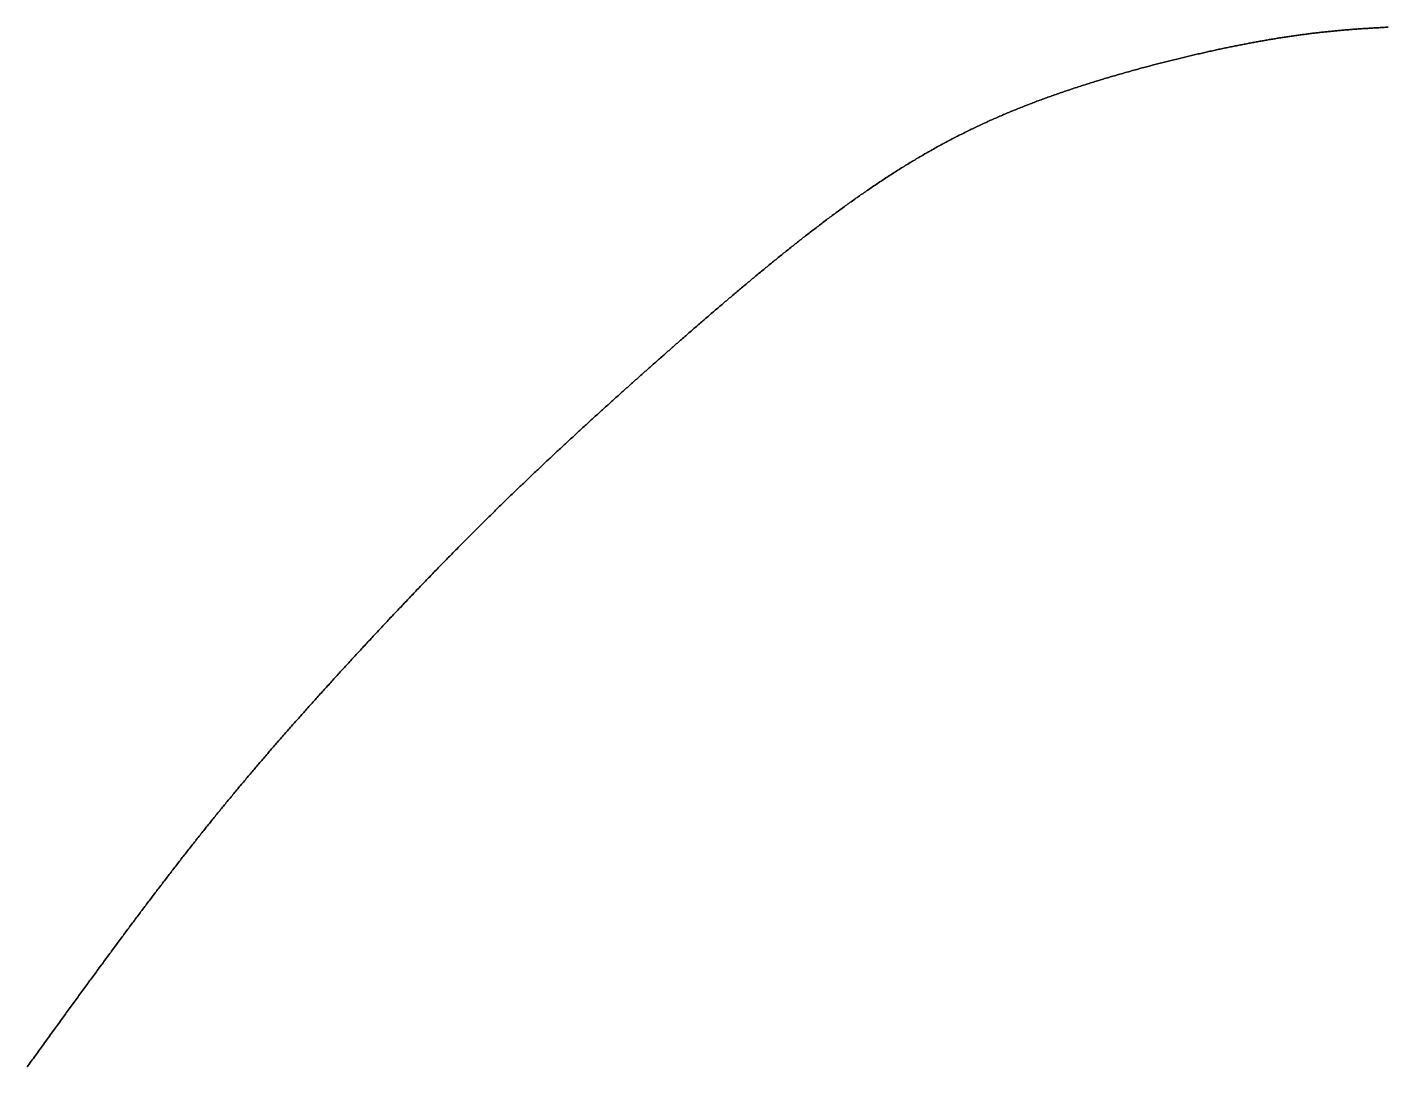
# Model space of a CAD drawing. Header units: inches. Extents: x 130170 to 284068, y 377793 to 804530.
# Drawn here: x 260599.9 to 260644.33, y 749253.32 to 749287.31 of the extents above; entities that cross this region are included whole.
import ezdxf

# ---------------------------------------------------------------- set-up
doc = ezdxf.new("R2010")
doc.units = ezdxf.units.IN
doc.header["$MEASUREMENT"] = 0
doc.layers.add('muni_il', color=7, linetype='Continuous')

msp = doc.modelspace()

# ---------------------------------------------------------------- linework, layer by layer
at = {"layer": 'muni_il'}
for points in [[(260599.902, 749253.318), (260599.936, 749253.364), (260599.97, 749253.411), (260600.003, 749253.458), (260600.037, 749253.504), (260600.07, 749253.55), (260600.104, 749253.597), (260600.137, 749253.643), (260600.171, 749253.689), (260600.204, 749253.735), (260600.237, 749253.781), (260600.27, 749253.827), (260600.304, 749253.873), (260600.337, 749253.919), (260600.37, 749253.964), (260600.403, 749254.01), (260600.436, 749254.055), (260600.468, 749254.101), (260600.501, 749254.146), (260600.534, 749254.191), (260600.567, 749254.237), (260600.6, 749254.282), (260600.632, 749254.327), (260600.665, 749254.372), (260600.697, 749254.417), (260600.73, 749254.462), (260600.763, 749254.506), (260600.795, 749254.551), (260600.827, 749254.596), (260600.86, 749254.64), (260600.892, 749254.685), (260600.924, 749254.73), (260600.957, 749254.774), (260600.989, 749254.818), (260601.021, 749254.863), (260601.053, 749254.907), (260601.085, 749254.951), (260601.117, 749254.995), (260601.149, 749255.039), (260601.181, 749255.084), (260601.213, 749255.128), (260601.245, 749255.171), (260601.277, 749255.215), (260601.309, 749255.259), (260601.341, 749255.303), (260601.373, 749255.347), (260601.405, 749255.39), (260601.436, 749255.434), (260601.468, 749255.478), (260601.5, 749255.521), (260601.532, 749255.565), (260601.563, 749255.608), (260601.595, 749255.652), (260601.627, 749255.695), (260601.658, 749255.738), (260601.69, 749255.781), (260601.722, 749255.825), (260601.753, 749255.868), (260601.785, 749255.911), (260601.816, 749255.954), (260601.848, 749255.997), (260601.879, 749256.04), (260601.911, 749256.083), (260601.942, 749256.126), (260601.973, 749256.169), (260602.005, 749256.212), (260602.036, 749256.255), (260602.067, 749256.298), (260602.099, 749256.34), (260602.13, 749256.383), (260602.162, 749256.426), (260602.193, 749256.468), (260602.224, 749256.511), (260602.255, 749256.554), (260602.287, 749256.596), (260602.318, 749256.639), (260602.349, 749256.681), (260602.38, 749256.724), (260602.412, 749256.766), (260602.443, 749256.808), (260602.474, 749256.851), (260602.505, 749256.893), (260602.536, 749256.935), (260602.567, 749256.977), (260602.599, 749257.02), (260602.63, 749257.062), (260602.661, 749257.104), (260602.692, 749257.146), (260602.723, 749257.188), (260602.754, 749257.23), (260602.785, 749257.272), (260602.816, 749257.314), (260602.847, 749257.356), (260602.878, 749257.398), (260602.91, 749257.44), (260602.941, 749257.482), (260602.972, 749257.523), (260603.003, 749257.565), (260603.034, 749257.607), (260603.065, 749257.649), (260603.095, 749257.69), (260603.126, 749257.732), (260603.157, 749257.773), (260603.188, 749257.815), (260603.219, 749257.856), (260603.25, 749257.898), (260603.281, 749257.939), (260603.312, 749257.981), (260603.343, 749258.022), (260603.374, 749258.063), (260603.405, 749258.105), (260603.436, 749258.146), (260603.467, 749258.187), (260603.497, 749258.228), (260603.528, 749258.27), (260603.559, 749258.311), (260603.59, 749258.352), (260603.621, 749258.393), (260603.652, 749258.434), (260603.682, 749258.475), (260603.713, 749258.515), (260603.744, 749258.556), (260603.775, 749258.597), (260603.806, 749258.638), (260603.836, 749258.679), (260603.867, 749258.72), (260603.898, 749258.76), (260603.929, 749258.801), (260603.959, 749258.841), (260603.99, 749258.882), (260604.021, 749258.923), (260604.052, 749258.963), (260604.082, 749259.003), (260604.113, 749259.044), (260604.144, 749259.084), (260604.174, 749259.124), (260604.205, 749259.165), (260604.236, 749259.205), (260604.266, 749259.245), (260604.297, 749259.285), (260604.328, 749259.325), (260604.358, 749259.365), (260604.389, 749259.405), (260604.42, 749259.445), (260604.45, 749259.485), (260604.481, 749259.525), (260604.511, 749259.565), (260604.542, 749259.605), (260604.573, 749259.645), (260604.603, 749259.684), (260604.634, 749259.724), (260604.664, 749259.764), (260604.695, 749259.803), (260604.726, 749259.843), (260604.756, 749259.882), (260604.787, 749259.922), (260604.817, 749259.961), (260604.848, 749260), (260604.878, 749260.04), (260604.909, 749260.079), (260604.939, 749260.118), (260604.97, 749260.158), (260605, 749260.197), (260605.031, 749260.236), (260605.062, 749260.275), (260605.092, 749260.314), (260605.123, 749260.353), (260605.153, 749260.392), (260605.184, 749260.431), (260605.214, 749260.47), (260605.245, 749260.508), (260605.275, 749260.547), (260605.306, 749260.586), (260605.336, 749260.625), (260605.367, 749260.663), (260605.397, 749260.702), (260605.428, 749260.741), (260605.458, 749260.779), (260605.489, 749260.818), (260605.52, 749260.856), (260605.55, 749260.894), (260605.581, 749260.933), (260605.611, 749260.971), (260605.642, 749261.01), (260605.672, 749261.048), (260605.703, 749261.086), (260605.733, 749261.124), (260605.764, 749261.163), (260605.795, 749261.201), (260605.825, 749261.239), (260605.856, 749261.277), (260605.887, 749261.315), (260605.917, 749261.353), (260605.948, 749261.391), (260605.979, 749261.429), (260606.009, 749261.467), (260606.04, 749261.505), (260606.071, 749261.543), (260606.101, 749261.58), (260606.132, 749261.618), (260606.163, 749261.656), (260606.193, 749261.694), (260606.224, 749261.731), (260606.255, 749261.769), (260606.286, 749261.807), (260606.317, 749261.844), (260606.347, 749261.882), (260606.378, 749261.92), (260606.409, 749261.957), (260606.44, 749261.995), (260606.471, 749262.033), (260606.502, 749262.07), (260606.533, 749262.107), (260606.564, 749262.145), (260606.595, 749262.182), (260606.626, 749262.22), (260606.657, 749262.257), (260606.688, 749262.295), (260606.719, 749262.332), (260606.75, 749262.37), (260606.781, 749262.407), (260606.812, 749262.444), (260606.843, 749262.482), (260606.875, 749262.519), (260606.906, 749262.556), (260606.937, 749262.594), (260606.968, 749262.631), (260607, 749262.668), (260607.031, 749262.706), (260607.062, 749262.743), (260607.094, 749262.78), (260607.125, 749262.817), (260607.157, 749262.855), (260607.188, 749262.892), (260607.22, 749262.929), (260607.251, 749262.966), (260607.283, 749263.004), (260607.314, 749263.041), (260607.346, 749263.078), (260607.378, 749263.115), (260607.41, 749263.152), (260607.441, 749263.19), (260607.473, 749263.227), (260607.505, 749263.264), (260607.537, 749263.301), (260607.569, 749263.339), (260607.6, 749263.376), (260607.632, 749263.413), (260607.664, 749263.45), (260607.696, 749263.488), (260607.729, 749263.525), (260607.761, 749263.562), (260607.793, 749263.599), (260607.825, 749263.637), (260607.857, 749263.674), (260607.889, 749263.711), (260607.922, 749263.748), (260607.954, 749263.786), (260607.986, 749263.823), (260608.019, 749263.86), (260608.051, 749263.898), (260608.084, 749263.935), (260608.116, 749263.972), (260608.149, 749264.009), (260608.181, 749264.047), (260608.214, 749264.084), (260608.247, 749264.122), (260608.279, 749264.159), (260608.312, 749264.196), (260608.345, 749264.234), (260608.378, 749264.271), (260608.41, 749264.308), (260608.443, 749264.346), (260608.476, 749264.383), (260608.509, 749264.421), (260608.542, 749264.458), (260608.575, 749264.495), (260608.608, 749264.533), (260608.641, 749264.57), (260608.675, 749264.608), (260608.708, 749264.645), (260608.741, 749264.683), (260608.774, 749264.72), (260608.808, 749264.758), (260608.841, 749264.796), (260608.874, 749264.833), (260608.908, 749264.871), (260608.941, 749264.908), (260608.975, 749264.946), (260609.008, 749264.983), (260609.042, 749265.021), (260609.076, 749265.058), (260609.109, 749265.096), (260609.143, 749265.134), (260609.177, 749265.171), (260609.21, 749265.209), (260609.244, 749265.247), (260609.278, 749265.284), (260609.312, 749265.322), (260609.346, 749265.36), (260609.379, 749265.398), (260609.414, 749265.435), (260609.447, 749265.473), (260609.481, 749265.511), (260609.515, 749265.548), (260609.549, 749265.586), (260609.584, 749265.624), (260609.618, 749265.661), (260609.652, 749265.699), (260609.686, 749265.737), (260609.72, 749265.775), (260609.755, 749265.813), (260609.789, 749265.85), (260609.823, 749265.888), (260609.857, 749265.926), (260609.892, 749265.964), (260609.926, 749266.002), (260609.96, 749266.039), (260609.995, 749266.077), (260610.029, 749266.115), (260610.064, 749266.153), (260610.098, 749266.19), (260610.133, 749266.228), (260610.167, 749266.266), (260610.202, 749266.304), (260610.237, 749266.342), (260610.271, 749266.379), (260610.306, 749266.417), (260610.34, 749266.455), (260610.375, 749266.493), (260610.41, 749266.53), (260610.444, 749266.568), (260610.479, 749266.606), (260610.514, 749266.644), (260610.548, 749266.681), (260610.583, 749266.719), (260610.618, 749266.757), (260610.653, 749266.795), (260610.687, 749266.832), (260610.722, 749266.87), (260610.757, 749266.908), (260610.792, 749266.945), (260610.827, 749266.983), (260610.862, 749267.021), (260610.896, 749267.058), (260610.931, 749267.096), (260610.966, 749267.134), (260611.001, 749267.171), (260611.036, 749267.209), (260611.071, 749267.246), (260611.106, 749267.284), (260611.14, 749267.321), (260611.175, 749267.359), (260611.21, 749267.396), (260611.245, 749267.434), (260611.28, 749267.471), (260611.315, 749267.509), (260611.35, 749267.546), (260611.385, 749267.584), (260611.42, 749267.621), (260611.455, 749267.658), (260611.49, 749267.696), (260611.525, 749267.733), (260611.56, 749267.77), (260611.594, 749267.807), (260611.629, 749267.845), (260611.664, 749267.882), (260611.699, 749267.919), (260611.734, 749267.956), (260611.769, 749267.993), (260611.804, 749268.031), (260611.839, 749268.068), (260611.874, 749268.105), (260611.909, 749268.142), (260611.944, 749268.179), (260611.979, 749268.216), (260612.013, 749268.252), (260612.048, 749268.289), (260612.083, 749268.326), (260612.118, 749268.363), (260612.153, 749268.4), (260612.188, 749268.436), (260612.223, 749268.473), (260612.257, 749268.51), (260612.292, 749268.547), (260612.327, 749268.583), (260612.362, 749268.62), (260612.397, 749268.656), (260612.431, 749268.693), (260612.466, 749268.729), (260612.501, 749268.766), (260612.536, 749268.802), (260612.571, 749268.838), (260612.605, 749268.875), (260612.64, 749268.911), (260612.675, 749268.947), (260612.709, 749268.984), (260612.744, 749269.02), (260612.779, 749269.056), (260612.813, 749269.092), (260612.848, 749269.128), (260612.883, 749269.164), (260612.917, 749269.2), (260612.952, 749269.236), (260612.987, 749269.272), (260613.021, 749269.308), (260613.056, 749269.343), (260613.09, 749269.379), (260613.125, 749269.415), (260613.159, 749269.451), (260613.194, 749269.486), (260613.228, 749269.522), (260613.263, 749269.557), (260613.297, 749269.593), (260613.332, 749269.628), (260613.366, 749269.664), (260613.401, 749269.699), (260613.435, 749269.735), (260613.469, 749269.77), (260613.504, 749269.805), (260613.538, 749269.84), (260613.572, 749269.875), (260613.607, 749269.91), (260613.641, 749269.946), (260613.675, 749269.981), (260613.71, 749270.016), (260613.744, 749270.051), (260613.778, 749270.085), (260613.813, 749270.12), (260613.847, 749270.155), (260613.881, 749270.19), (260613.915, 749270.225), (260613.949, 749270.259), (260613.984, 749270.294), (260614.018, 749270.329), (260614.052, 749270.363), (260614.086, 749270.398), (260614.12, 749270.432), (260614.154, 749270.466), (260614.188, 749270.501), (260614.223, 749270.535), (260614.257, 749270.57), (260614.291, 749270.604), (260614.325, 749270.638), (260614.359, 749270.672), (260614.393, 749270.706), (260614.427, 749270.74), (260614.461, 749270.774), (260614.495, 749270.808), (260614.529, 749270.842), (260614.563, 749270.876), (260614.597, 749270.91), (260614.631, 749270.944), (260614.665, 749270.978), (260614.699, 749271.011), (260614.732, 749271.045), (260614.766, 749271.079), (260614.8, 749271.112), (260614.834, 749271.146), (260614.868, 749271.18), (260614.902, 749271.213), (260614.936, 749271.246), (260614.97, 749271.28), (260615.003, 749271.313), (260615.037, 749271.347), (260615.071, 749271.38), (260615.105, 749271.413), (260615.139, 749271.446), (260615.172, 749271.48), (260615.206, 749271.513), (260615.24, 749271.546), (260615.274, 749271.579), (260615.307, 749271.612), (260615.341, 749271.645), (260615.375, 749271.678), (260615.409, 749271.711), (260615.442, 749271.744), (260615.476, 749271.777), (260615.51, 749271.809), (260615.544, 749271.842), (260615.577, 749271.875), (260615.611, 749271.908), (260615.645, 749271.94), (260615.678, 749271.973), (260615.712, 749272.006), (260615.746, 749272.038), (260615.779, 749272.071), (260615.813, 749272.103), (260615.847, 749272.136), (260615.88, 749272.168), (260615.914, 749272.201), (260615.947, 749272.233), (260615.981, 749272.265), (260616.015, 749272.298), (260616.048, 749272.33), (260616.082, 749272.362), (260616.116, 749272.394), (260616.149, 749272.427), (260616.183, 749272.459), (260616.217, 749272.491), (260616.25, 749272.523), (260616.284, 749272.555), (260616.317, 749272.587), (260616.351, 749272.619), (260616.384, 749272.651), (260616.418, 749272.683), (260616.452, 749272.715), (260616.485, 749272.747), (260616.519, 749272.779), (260616.552, 749272.811), (260616.586, 749272.842), (260616.62, 749272.874), (260616.653, 749272.906), (260616.687, 749272.938), (260616.72, 749272.969), (260616.754, 749273.001), (260616.788, 749273.033), (260616.821, 749273.064), (260616.855, 749273.096), (260616.888, 749273.128), (260616.922, 749273.159), (260616.956, 749273.191), (260616.989, 749273.222), (260617.023, 749273.254), (260617.056, 749273.285), (260617.09, 749273.317), (260617.123, 749273.348), (260617.157, 749273.379), (260617.191, 749273.411), (260617.224, 749273.442), (260617.258, 749273.474), (260617.291, 749273.505), (260617.325, 749273.536), (260617.359, 749273.567), (260617.392, 749273.599), (260617.426, 749273.63), (260617.459, 749273.661), (260617.493, 749273.692), (260617.527, 749273.723), (260617.56, 749273.755), (260617.594, 749273.786), (260617.627, 749273.817), (260617.661, 749273.848), (260617.695, 749273.879), (260617.728, 749273.91), (260617.762, 749273.941), (260617.795, 749273.972), (260617.829, 749274.003), (260617.863, 749274.034), (260617.896, 749274.065), (260617.93, 749274.096), (260617.964, 749274.127), (260617.997, 749274.158), (260618.031, 749274.188), (260618.064, 749274.219), (260618.098, 749274.25), (260618.132, 749274.281), (260618.165, 749274.312), (260618.199, 749274.343), (260618.233, 749274.373), (260618.266, 749274.404), (260618.3, 749274.435), (260618.334, 749274.466), (260618.367, 749274.496), (260618.401, 749274.527), (260618.435, 749274.558), (260618.468, 749274.588), (260618.502, 749274.619), (260618.536, 749274.65), (260618.569, 749274.68), (260618.603, 749274.711), (260618.637, 749274.742), (260618.671, 749274.772), (260618.704, 749274.803), (260618.738, 749274.833), (260618.772, 749274.864), (260618.805, 749274.894), (260618.839, 749274.925), (260618.873, 749274.955), (260618.907, 749274.986), (260618.94, 749275.016), (260618.974, 749275.047), (260619.008, 749275.077), (260619.042, 749275.108), (260619.075, 749275.138), (260619.109, 749275.169), (260619.143, 749275.199), (260619.177, 749275.23), (260619.211, 749275.26), (260619.244, 749275.29), (260619.278, 749275.321), (260619.312, 749275.351), (260619.346, 749275.382), (260619.38, 749275.412), (260619.413, 749275.442), (260619.447, 749275.473), (260619.481, 749275.503), (260619.515, 749275.533), (260619.549, 749275.564), (260619.582, 749275.594), (260619.616, 749275.624), (260619.65, 749275.654), (260619.684, 749275.685), (260619.718, 749275.715), (260619.752, 749275.745), (260619.786, 749275.775), (260619.82, 749275.806), (260619.854, 749275.836), (260619.888, 749275.866), (260619.921, 749275.896), (260619.955, 749275.927), (260619.989, 749275.957), (260620.023, 749275.987), (260620.057, 749276.017), (260620.091, 749276.047), (260620.125, 749276.078), (260620.159, 749276.108), (260620.193, 749276.138), (260620.227, 749276.168), (260620.261, 749276.198), (260620.295, 749276.228), (260620.329, 749276.259), (260620.363, 749276.289), (260620.397, 749276.319), (260620.431, 749276.349), (260620.466, 749276.379), (260620.5, 749276.409), (260620.534, 749276.44), (260620.568, 749276.47), (260620.602, 749276.5), (260620.636, 749276.53), (260620.67, 749276.56), (260620.704, 749276.59), (260620.739, 749276.62), (260620.773, 749276.65), (260620.807, 749276.681), (260620.841, 749276.711), (260620.876, 749276.741), (260620.91, 749276.771), (260620.944, 749276.801), (260620.978, 749276.831), (260621.013, 749276.861), (260621.047, 749276.891), (260621.081, 749276.921), (260621.115, 749276.952), (260621.15, 749276.982), (260621.184, 749277.012), (260621.219, 749277.042), (260621.253, 749277.072), (260621.287, 749277.102), (260621.322, 749277.132), (260621.356, 749277.162), (260621.391, 749277.192), (260621.425, 749277.222), (260621.46, 749277.252), (260621.494, 749277.283), (260621.529, 749277.313), (260621.563, 749277.343), (260621.598, 749277.373), (260621.633, 749277.403), (260621.667, 749277.433), (260621.702, 749277.463), (260621.736, 749277.493), (260621.771, 749277.523), (260621.806, 749277.553), (260621.841, 749277.583), (260621.875, 749277.614), (260621.91, 749277.644), (260621.945, 749277.674), (260621.98, 749277.704), (260622.014, 749277.734), (260622.049, 749277.764), (260622.084, 749277.794), (260622.119, 749277.824), (260622.154, 749277.854), (260622.189, 749277.884), (260622.224, 749277.915), (260622.259, 749277.945), (260622.294, 749277.975), (260622.329, 749278.005), (260622.364, 749278.035), (260622.399, 749278.065), (260622.434, 749278.095), (260622.47, 749278.125), (260622.505, 749278.155), (260622.54, 749278.185), (260622.575, 749278.216), (260622.61, 749278.246), (260622.646, 749278.276), (260622.681, 749278.306), (260622.716, 749278.336), (260622.752, 749278.366), (260622.787, 749278.396), (260622.822, 749278.426), (260622.858, 749278.456), (260622.893, 749278.487), (260622.929, 749278.517), (260622.964, 749278.547), (260623, 749278.577), (260623.035, 749278.607), (260623.071, 749278.637), (260623.107, 749278.667), (260623.142, 749278.697), (260623.178, 749278.727), (260623.214, 749278.757), (260623.249, 749278.788), (260623.285, 749278.818), (260623.321, 749278.848), (260623.357, 749278.878), (260623.393, 749278.908), (260623.429, 749278.938), (260623.465, 749278.968), (260623.501, 749278.998), (260623.537, 749279.028), (260623.573, 749279.058), (260623.609, 749279.088), (260623.645, 749279.118), (260623.681, 749279.148), (260623.717, 749279.178), (260623.753, 749279.208), (260623.79, 749279.239), (260623.826, 749279.269), (260623.862, 749279.298), (260623.898, 749279.329), (260623.935, 749279.358), (260623.971, 749279.389), (260624.008, 749279.418), (260624.044, 749279.448), (260624.081, 749279.478), (260624.117, 749279.508), (260624.154, 749279.538), (260624.19, 749279.568), (260624.227, 749279.598), (260624.263, 749279.628), (260624.3, 749279.658), (260624.337, 749279.688), (260624.374, 749279.718), (260624.41, 749279.748), (260624.447, 749279.777), (260624.484, 749279.807), (260624.521, 749279.837), (260624.558, 749279.867), (260624.595, 749279.897), (260624.632, 749279.926), (260624.669, 749279.956), (260624.706, 749279.986), (260624.743, 749280.015), (260624.78, 749280.045), (260624.817, 749280.075), (260624.854, 749280.104), (260624.891, 749280.134), (260624.929, 749280.164), (260624.966, 749280.193), (260625.003, 749280.223), (260625.041, 749280.252), (260625.078, 749280.282), (260625.115, 749280.311), (260625.153, 749280.341), (260625.19, 749280.37), (260625.228, 749280.4), (260625.265, 749280.429), (260625.303, 749280.458), (260625.34, 749280.488), (260625.378, 749280.517), (260625.416, 749280.546), (260625.453, 749280.576), (260625.491, 749280.605), (260625.529, 749280.634), (260625.566, 749280.663), (260625.604, 749280.692), (260625.642, 749280.721), (260625.68, 749280.75), (260625.718, 749280.779), (260625.756, 749280.808), (260625.794, 749280.837), (260625.832, 749280.866), (260625.87, 749280.895), (260625.908, 749280.924), (260625.946, 749280.953), (260625.984, 749280.981), (260626.022, 749281.01), (260626.06, 749281.039), (260626.098, 749281.067), (260626.136, 749281.096), (260626.175, 749281.124), (260626.213, 749281.153), (260626.251, 749281.181), (260626.29, 749281.21), (260626.328, 749281.238), (260626.366, 749281.266), (260626.405, 749281.295), (260626.443, 749281.323), (260626.482, 749281.351), (260626.52, 749281.379), (260626.559, 749281.407), (260626.597, 749281.435), (260626.636, 749281.463), (260626.674, 749281.491), (260626.713, 749281.519), (260626.752, 749281.547), (260626.79, 749281.575), (260626.829, 749281.602), (260626.868, 749281.63), (260626.906, 749281.658), (260626.945, 749281.685), (260626.984, 749281.713), (260627.023, 749281.74), (260627.062, 749281.767), (260627.101, 749281.795), (260627.139, 749281.822), (260627.178, 749281.849), (260627.217, 749281.876), (260627.256, 749281.903), (260627.295, 749281.93), (260627.334, 749281.957), (260627.373, 749281.984), (260627.412, 749282.011), (260627.452, 749282.037), (260627.491, 749282.064), (260627.53, 749282.091), (260627.569, 749282.117), (260627.608, 749282.144), (260627.647, 749282.17), (260627.687, 749282.196), (260627.726, 749282.223), (260627.765, 749282.249), (260627.805, 749282.275), (260627.844, 749282.301), (260627.883, 749282.327), (260627.923, 749282.353), (260627.962, 749282.379), (260628.002, 749282.405), (260628.041, 749282.43), (260628.081, 749282.456), (260628.12, 749282.481), (260628.16, 749282.507), (260628.199, 749282.532), (260628.239, 749282.557), (260628.278, 749282.583), (260628.318, 749282.608), (260628.358, 749282.633), (260628.398, 749282.658), (260628.437, 749282.683), (260628.477, 749282.708), (260628.517, 749282.733), (260628.557, 749282.757), (260628.597, 749282.782), (260628.636, 749282.806), (260628.676, 749282.831), (260628.716, 749282.855), (260628.756, 749282.879), (260628.796, 749282.904), (260628.836, 749282.928), (260628.876, 749282.952), (260628.916, 749282.976), (260628.956, 749283), (260628.996, 749283.023), (260629.037, 749283.047), (260629.077, 749283.071), (260629.117, 749283.094), (260629.157, 749283.118), (260629.198, 749283.141), (260629.238, 749283.165), (260629.278, 749283.188), (260629.319, 749283.211), (260629.359, 749283.234), (260629.399, 749283.257), (260629.44, 749283.28), (260629.48, 749283.303), (260629.521, 749283.325), (260629.562, 749283.348), (260629.602, 749283.371), (260629.643, 749283.393), (260629.683, 749283.416), (260629.724, 749283.438), (260629.765, 749283.46), (260629.806, 749283.482), (260629.847, 749283.504), (260629.887, 749283.526), (260629.928, 749283.548), (260629.969, 749283.57), (260630.01, 749283.592), (260630.051, 749283.613), (260630.092, 749283.635), (260630.133, 749283.656), (260630.174, 749283.678), (260630.215, 749283.699), (260630.257, 749283.72), (260630.298, 749283.741), (260630.339, 749283.763), (260630.38, 749283.784), (260630.422, 749283.804), (260630.463, 749283.825), (260630.505, 749283.846), (260630.546, 749283.867), (260630.588, 749283.887), (260630.629, 749283.908), (260630.671, 749283.928), (260630.712, 749283.948), (260630.754, 749283.969), (260630.796, 749283.989), (260630.838, 749284.009), (260630.88, 749284.029), (260630.921, 749284.049), (260630.963, 749284.069), (260631.005, 749284.088), (260631.047, 749284.108), (260631.089, 749284.128), (260631.131, 749284.147), (260631.174, 749284.167), (260631.216, 749284.186), (260631.258, 749284.205), (260631.3, 749284.225), (260631.343, 749284.244), (260631.385, 749284.263), (260631.428, 749284.282), (260631.47, 749284.301), (260631.513, 749284.32), (260631.555, 749284.338), (260631.598, 749284.357), (260631.64, 749284.376), (260631.683, 749284.394), (260631.726, 749284.413), (260631.769, 749284.431), (260631.812, 749284.449), (260631.855, 749284.468), (260631.898, 749284.486), (260631.941, 749284.504), (260631.984, 749284.522), (260632.027, 749284.54), (260632.07, 749284.558), (260632.113, 749284.576), (260632.157, 749284.593), (260632.2, 749284.611), (260632.243, 749284.629), (260632.287, 749284.646), (260632.33, 749284.664), (260632.374, 749284.681), (260632.417, 749284.698), (260632.461, 749284.716), (260632.505, 749284.733), (260632.548, 749284.75), (260632.592, 749284.767), (260632.636, 749284.784), (260632.68, 749284.801), (260632.724, 749284.818), (260632.768, 749284.834), (260632.812, 749284.851), (260632.856, 749284.868), (260632.9, 749284.885), (260632.944, 749284.901), (260632.989, 749284.918), (260633.033, 749284.934), (260633.077, 749284.95), (260633.121, 749284.967), (260633.166, 749284.983), (260633.21, 749284.999), (260633.255, 749285.015), (260633.299, 749285.031), (260633.344, 749285.047), (260633.389, 749285.063), (260633.433, 749285.079), (260633.478, 749285.095), (260633.523, 749285.11), (260633.568, 749285.126), (260633.612, 749285.142), (260633.657, 749285.157), (260633.702, 749285.173), (260633.747, 749285.188), (260633.792, 749285.203), (260633.837, 749285.219), (260633.882, 749285.234), (260633.927, 749285.249), (260633.973, 749285.265), (260634.018, 749285.28), (260634.063, 749285.295), (260634.108, 749285.31), (260634.153, 749285.325), (260634.199, 749285.339), (260634.244, 749285.354), (260634.29, 749285.369), (260634.335, 749285.384), (260634.38, 749285.398), (260634.426, 749285.413), (260634.471, 749285.427), (260634.517, 749285.442), (260634.562, 749285.456), (260634.608, 749285.471), (260634.653, 749285.485), (260634.699, 749285.499), (260634.745, 749285.513), (260634.79, 749285.528), (260634.836, 749285.542), (260634.882, 749285.556), (260634.927, 749285.57), (260634.973, 749285.584), (260635.019, 749285.598), (260635.064, 749285.611), (260635.11, 749285.625), (260635.156, 749285.639), (260635.201, 749285.652), (260635.247, 749285.666), (260635.293, 749285.68), (260635.339, 749285.693), (260635.384, 749285.707), (260635.43, 749285.72), (260635.476, 749285.733), (260635.522, 749285.747), (260635.567, 749285.76), (260635.613, 749285.773), (260635.659, 749285.786), (260635.704, 749285.799), (260635.75, 749285.812), (260635.796, 749285.825), (260635.842, 749285.838), (260635.887, 749285.851), (260635.933, 749285.864), (260635.979, 749285.876), (260636.024, 749285.889), (260636.07, 749285.902), (260636.116, 749285.914), (260636.161, 749285.927), (260636.207, 749285.939), (260636.252, 749285.952), (260636.298, 749285.964), (260636.343, 749285.976), (260636.389, 749285.989), (260636.434, 749286.001), (260636.479, 749286.013), (260636.525, 749286.025), (260636.57, 749286.037), (260636.615, 749286.049), (260636.661, 749286.061), (260636.706, 749286.073), (260636.751, 749286.085), (260636.796, 749286.096), (260636.841, 749286.108), (260636.886, 749286.12), (260636.931, 749286.131), (260636.976, 749286.143), (260637.021, 749286.154), (260637.066, 749286.166), (260637.111, 749286.177), (260637.155, 749286.188), (260637.2, 749286.2), (260637.245, 749286.211), (260637.289, 749286.222), (260637.334, 749286.233), (260637.378, 749286.244), (260637.423, 749286.255), (260637.467, 749286.266), (260637.511, 749286.277), (260637.556, 749286.288), (260637.6, 749286.298), (260637.644, 749286.309), (260637.688, 749286.319), (260637.732, 749286.33), (260637.776, 749286.341), (260637.82, 749286.351), (260637.863, 749286.361), (260637.907, 749286.372), (260637.951, 749286.382), (260637.994, 749286.392), (260638.038, 749286.402), (260638.081, 749286.412), (260638.124, 749286.422), (260638.168, 749286.432), (260638.211, 749286.442), (260638.254, 749286.452), (260638.297, 749286.462), (260638.34, 749286.472), (260638.383, 749286.481), (260638.425, 749286.491), (260638.468, 749286.5), (260638.511, 749286.51), (260638.553, 749286.519), (260638.596, 749286.529), (260638.638, 749286.538), (260638.68, 749286.547), (260638.722, 749286.556), (260638.764, 749286.566), (260638.806, 749286.575), (260638.848, 749286.584), (260638.89, 749286.593), (260638.932, 749286.601), (260638.974, 749286.61), (260639.015, 749286.619), (260639.057, 749286.628), (260639.098, 749286.636), (260639.139, 749286.645), (260639.18, 749286.653), (260639.221, 749286.662), (260639.262, 749286.67), (260639.303, 749286.679), (260639.344, 749286.687), (260639.385, 749286.695), (260639.426, 749286.703), (260639.466, 749286.711), (260639.507, 749286.719), (260639.547, 749286.727), (260639.587, 749286.735), (260639.627, 749286.743), (260639.668, 749286.751), (260639.707, 749286.758), (260639.747, 749286.766), (260639.787, 749286.774), (260639.827, 749286.781), (260639.867, 749286.789), (260639.906, 749286.796), (260639.946, 749286.803), (260639.985, 749286.811), (260640.024, 749286.818), (260640.064, 749286.825), (260640.103, 749286.832), (260640.142, 749286.839), (260640.181, 749286.846), (260640.22, 749286.853), (260640.259, 749286.86), (260640.297, 749286.867), (260640.336, 749286.874), (260640.374, 749286.88), (260640.413, 749286.887), (260640.451, 749286.894), (260640.49, 749286.9), (260640.528, 749286.907), (260640.566, 749286.913), (260640.604, 749286.919), (260640.642, 749286.926), (260640.68, 749286.932), (260640.718, 749286.938), (260640.756, 749286.944), (260640.794, 749286.95), (260640.831, 749286.956), (260640.869, 749286.962), (260640.907, 749286.968), (260640.944, 749286.974), (260640.981, 749286.98), (260641.019, 749286.985), (260641.056, 749286.991), (260641.093, 749286.997), (260641.131, 749287.002), (260641.168, 749287.008), (260641.205, 749287.013), (260641.242, 749287.019), (260641.279, 749287.024), (260641.316, 749287.029), (260641.353, 749287.034), (260641.39, 749287.039), (260641.427, 749287.045), (260641.464, 749287.05), (260641.5, 749287.055), (260641.537, 749287.06), (260641.574, 749287.065), (260641.61, 749287.07), (260641.647, 749287.074), (260641.684, 749287.079), (260641.72, 749287.084), (260641.757, 749287.088), (260641.794, 749287.093), (260641.83, 749287.098), (260641.867, 749287.102), (260641.903, 749287.107), (260641.94, 749287.111), (260641.976, 749287.115), (260642.013, 749287.12), (260642.05, 749287.124), (260642.086, 749287.128), (260642.123, 749287.132), (260642.159, 749287.136), (260642.196, 749287.14), (260642.232, 749287.145), (260642.269, 749287.149), (260642.306, 749287.152), (260642.342, 749287.156), (260642.379, 749287.16), (260642.416, 749287.164), (260642.453, 749287.168), (260642.49, 749287.172), (260642.526, 749287.175), (260642.563, 749287.179), (260642.6, 749287.182), (260642.637, 749287.186), (260642.674, 749287.189), (260642.711, 749287.193), (260642.748, 749287.196), (260642.786, 749287.2), (260642.823, 749287.203), (260642.861, 749287.206), (260642.898, 749287.21), (260642.936, 749287.213), (260642.973, 749287.216), (260643.011, 749287.219), (260643.049, 749287.222), (260643.087, 749287.226), (260643.125, 749287.229), (260643.163, 749287.231), (260643.201, 749287.235), (260643.239, 749287.238), (260643.277, 749287.24), (260643.316, 749287.243), (260643.355, 749287.246), (260643.394, 749287.249), (260643.433, 749287.252), (260643.472, 749287.255), (260643.511, 749287.257), (260643.55, 749287.26), (260643.59, 749287.262), (260643.629, 749287.265), (260643.669, 749287.268), (260643.709, 749287.27), (260643.749, 749287.273), (260643.79, 749287.275), (260643.83, 749287.278), (260643.871, 749287.28), (260643.912, 749287.283), (260643.952, 749287.285), (260643.994, 749287.288), (260644.035, 749287.29), (260644.077, 749287.292), (260644.119, 749287.295), (260644.161, 749287.297), (260644.203, 749287.299), (260644.245, 749287.301), (260644.288, 749287.304), (260644.331, 749287.306), (260644.374, 749287.308)], [(260644.374, 749287.308), (260644.331, 749287.306), (260644.288, 749287.304), (260644.245, 749287.301), (260644.203, 749287.299), (260644.161, 749287.297), (260644.119, 749287.295), (260644.077, 749287.292), (260644.035, 749287.29), (260643.994, 749287.288), (260643.952, 749287.285), (260643.912, 749287.283), (260643.871, 749287.28), (260643.83, 749287.278), (260643.79, 749287.275), (260643.749, 749287.273), (260643.709, 749287.27), (260643.669, 749287.268), (260643.629, 749287.265), (260643.59, 749287.262), (260643.55, 749287.26), (260643.511, 749287.257), (260643.472, 749287.255), (260643.433, 749287.252), (260643.394, 749287.249), (260643.355, 749287.246), (260643.316, 749287.243), (260643.277, 749287.24), (260643.239, 749287.238), (260643.201, 749287.235), (260643.163, 749287.231), (260643.125, 749287.229), (260643.087, 749287.226), (260643.049, 749287.222), (260643.011, 749287.219), (260642.973, 749287.216), (260642.936, 749287.213), (260642.898, 749287.21), (260642.861, 749287.206), (260642.823, 749287.203), (260642.786, 749287.2), (260642.748, 749287.196), (260642.711, 749287.193), (260642.674, 749287.189), (260642.637, 749287.186), (260642.6, 749287.182), (260642.563, 749287.179), (260642.526, 749287.175), (260642.49, 749287.172), (260642.453, 749287.168), (260642.416, 749287.164), (260642.379, 749287.16), (260642.342, 749287.156), (260642.306, 749287.152), (260642.269, 749287.149), (260642.232, 749287.145), (260642.196, 749287.14), (260642.159, 749287.136), (260642.123, 749287.132), (260642.086, 749287.128), (260642.05, 749287.124), (260642.013, 749287.12), (260641.976, 749287.115), (260641.94, 749287.111), (260641.903, 749287.107), (260641.867, 749287.102), (260641.83, 749287.098), (260641.794, 749287.093), (260641.757, 749287.088), (260641.72, 749287.084), (260641.684, 749287.079), (260641.647, 749287.074), (260641.61, 749287.07), (260641.574, 749287.065), (260641.537, 749287.06), (260641.5, 749287.055), (260641.464, 749287.05), (260641.427, 749287.045), (260641.39, 749287.039), (260641.353, 749287.034), (260641.316, 749287.029), (260641.279, 749287.024), (260641.242, 749287.019), (260641.205, 749287.013), (260641.168, 749287.008), (260641.131, 749287.002), (260641.093, 749286.997), (260641.056, 749286.991), (260641.019, 749286.985), (260640.981, 749286.98), (260640.944, 749286.974), (260640.907, 749286.968), (260640.869, 749286.962), (260640.831, 749286.956), (260640.794, 749286.95), (260640.756, 749286.944), (260640.718, 749286.938), (260640.68, 749286.932), (260640.642, 749286.926), (260640.604, 749286.919), (260640.566, 749286.913), (260640.528, 749286.907), (260640.49, 749286.9), (260640.451, 749286.894), (260640.413, 749286.887), (260640.374, 749286.88), (260640.336, 749286.874), (260640.297, 749286.867), (260640.259, 749286.86), (260640.22, 749286.853), (260640.181, 749286.846), (260640.142, 749286.839), (260640.103, 749286.832), (260640.064, 749286.825), (260640.024, 749286.818), (260639.985, 749286.811), (260639.946, 749286.803), (260639.906, 749286.796), (260639.867, 749286.789), (260639.827, 749286.781), (260639.787, 749286.774), (260639.747, 749286.766), (260639.707, 749286.758), (260639.668, 749286.751), (260639.627, 749286.743), (260639.587, 749286.735), (260639.547, 749286.727), (260639.507, 749286.719), (260639.466, 749286.711), (260639.426, 749286.703), (260639.385, 749286.695), (260639.344, 749286.687), (260639.303, 749286.679), (260639.262, 749286.67), (260639.221, 749286.662), (260639.18, 749286.653), (260639.139, 749286.645), (260639.098, 749286.636), (260639.057, 749286.628), (260639.015, 749286.619), (260638.974, 749286.61), (260638.932, 749286.601), (260638.89, 749286.593), (260638.848, 749286.584), (260638.806, 749286.575), (260638.764, 749286.566), (260638.722, 749286.556), (260638.68, 749286.547), (260638.638, 749286.538), (260638.596, 749286.529), (260638.553, 749286.519), (260638.511, 749286.51), (260638.468, 749286.5), (260638.425, 749286.491), (260638.383, 749286.481), (260638.34, 749286.472), (260638.297, 749286.462), (260638.254, 749286.452), (260638.211, 749286.442), (260638.168, 749286.432), (260638.124, 749286.422), (260638.081, 749286.412), (260638.038, 749286.402), (260637.994, 749286.392), (260637.951, 749286.382), (260637.907, 749286.372), (260637.863, 749286.361), (260637.82, 749286.351), (260637.776, 749286.341), (260637.732, 749286.33), (260637.688, 749286.319), (260637.644, 749286.309), (260637.6, 749286.298), (260637.556, 749286.288), (260637.511, 749286.277), (260637.467, 749286.266), (260637.423, 749286.255), (260637.378, 749286.244), (260637.334, 749286.233), (260637.289, 749286.222), (260637.245, 749286.211), (260637.2, 749286.2), (260637.155, 749286.188), (260637.111, 749286.177), (260637.066, 749286.166), (260637.021, 749286.154), (260636.976, 749286.143), (260636.931, 749286.131), (260636.886, 749286.12), (260636.841, 749286.108), (260636.796, 749286.096), (260636.751, 749286.085), (260636.706, 749286.073), (260636.661, 749286.061), (260636.615, 749286.049), (260636.57, 749286.037), (260636.525, 749286.025), (260636.479, 749286.013), (260636.434, 749286.001), (260636.389, 749285.989), (260636.343, 749285.976), (260636.298, 749285.964), (260636.252, 749285.952), (260636.207, 749285.939), (260636.161, 749285.927), (260636.116, 749285.914), (260636.07, 749285.902), (260636.024, 749285.889), (260635.979, 749285.876), (260635.933, 749285.864), (260635.887, 749285.851), (260635.842, 749285.838), (260635.796, 749285.825), (260635.75, 749285.812), (260635.704, 749285.799), (260635.659, 749285.786), (260635.613, 749285.773), (260635.567, 749285.76), (260635.522, 749285.747), (260635.476, 749285.733), (260635.43, 749285.72), (260635.384, 749285.707), (260635.339, 749285.693), (260635.293, 749285.68), (260635.247, 749285.666), (260635.201, 749285.652), (260635.156, 749285.639), (260635.11, 749285.625), (260635.064, 749285.611), (260635.019, 749285.598), (260634.973, 749285.584), (260634.927, 749285.57), (260634.882, 749285.556), (260634.836, 749285.542), (260634.79, 749285.528), (260634.745, 749285.513), (260634.699, 749285.499), (260634.653, 749285.485), (260634.608, 749285.471), (260634.562, 749285.456), (260634.517, 749285.442), (260634.471, 749285.427), (260634.426, 749285.413), (260634.38, 749285.398), (260634.335, 749285.384), (260634.29, 749285.369), (260634.244, 749285.354), (260634.199, 749285.339), (260634.153, 749285.325), (260634.108, 749285.31), (260634.063, 749285.295), (260634.018, 749285.28), (260633.973, 749285.265), (260633.927, 749285.249), (260633.882, 749285.234), (260633.837, 749285.219), (260633.792, 749285.203), (260633.747, 749285.188), (260633.702, 749285.173), (260633.657, 749285.157), (260633.612, 749285.142), (260633.568, 749285.126), (260633.523, 749285.11), (260633.478, 749285.095), (260633.433, 749285.079), (260633.389, 749285.063), (260633.344, 749285.047), (260633.299, 749285.031), (260633.255, 749285.015), (260633.21, 749284.999), (260633.166, 749284.983), (260633.121, 749284.967), (260633.077, 749284.95), (260633.033, 749284.934), (260632.989, 749284.918), (260632.944, 749284.901), (260632.9, 749284.885), (260632.856, 749284.868), (260632.812, 749284.851), (260632.768, 749284.834), (260632.724, 749284.818), (260632.68, 749284.801), (260632.636, 749284.784), (260632.592, 749284.767), (260632.548, 749284.75), (260632.505, 749284.733), (260632.461, 749284.716), (260632.417, 749284.698), (260632.374, 749284.681), (260632.33, 749284.664), (260632.287, 749284.646), (260632.243, 749284.629), (260632.2, 749284.611), (260632.157, 749284.593), (260632.113, 749284.576), (260632.07, 749284.558), (260632.027, 749284.54), (260631.984, 749284.522), (260631.941, 749284.504), (260631.898, 749284.486), (260631.855, 749284.468), (260631.812, 749284.449), (260631.769, 749284.431), (260631.726, 749284.413), (260631.683, 749284.394), (260631.64, 749284.376), (260631.598, 749284.357), (260631.555, 749284.338), (260631.513, 749284.32), (260631.47, 749284.301), (260631.428, 749284.282), (260631.385, 749284.263), (260631.343, 749284.244), (260631.3, 749284.225), (260631.258, 749284.205), (260631.216, 749284.186), (260631.174, 749284.167), (260631.131, 749284.147), (260631.089, 749284.128), (260631.047, 749284.108), (260631.005, 749284.088), (260630.963, 749284.069), (260630.921, 749284.049), (260630.88, 749284.029), (260630.838, 749284.009), (260630.796, 749283.989), (260630.754, 749283.969), (260630.712, 749283.948), (260630.671, 749283.928), (260630.629, 749283.908), (260630.588, 749283.887), (260630.546, 749283.867), (260630.505, 749283.846), (260630.463, 749283.825), (260630.422, 749283.804), (260630.38, 749283.784), (260630.339, 749283.763), (260630.298, 749283.741), (260630.257, 749283.72), (260630.215, 749283.699), (260630.174, 749283.678), (260630.133, 749283.656), (260630.092, 749283.635), (260630.051, 749283.613), (260630.01, 749283.592), (260629.969, 749283.57), (260629.928, 749283.548), (260629.887, 749283.526), (260629.847, 749283.504), (260629.806, 749283.482), (260629.765, 749283.46), (260629.724, 749283.438), (260629.683, 749283.416), (260629.643, 749283.393), (260629.602, 749283.371), (260629.562, 749283.348), (260629.521, 749283.325), (260629.48, 749283.303), (260629.44, 749283.28), (260629.399, 749283.257), (260629.359, 749283.234), (260629.319, 749283.211), (260629.278, 749283.188), (260629.238, 749283.165), (260629.198, 749283.141), (260629.157, 749283.118), (260629.117, 749283.094), (260629.077, 749283.071), (260629.037, 749283.047), (260628.996, 749283.023), (260628.956, 749283), (260628.916, 749282.976), (260628.876, 749282.952), (260628.836, 749282.928), (260628.796, 749282.904), (260628.756, 749282.879), (260628.716, 749282.855), (260628.676, 749282.831), (260628.636, 749282.806), (260628.597, 749282.782), (260628.557, 749282.757), (260628.517, 749282.733), (260628.477, 749282.708), (260628.437, 749282.683), (260628.398, 749282.658), (260628.358, 749282.633), (260628.318, 749282.608), (260628.278, 749282.583), (260628.239, 749282.557), (260628.199, 749282.532), (260628.16, 749282.507), (260628.12, 749282.481), (260628.081, 749282.456), (260628.041, 749282.43), (260628.002, 749282.405), (260627.962, 749282.379), (260627.923, 749282.353), (260627.883, 749282.327), (260627.844, 749282.301), (260627.805, 749282.275), (260627.765, 749282.249), (260627.726, 749282.223), (260627.687, 749282.196), (260627.647, 749282.17), (260627.608, 749282.144), (260627.569, 749282.117), (260627.53, 749282.091), (260627.491, 749282.064), (260627.452, 749282.037), (260627.412, 749282.011), (260627.373, 749281.984), (260627.334, 749281.957), (260627.295, 749281.93), (260627.256, 749281.903), (260627.217, 749281.876), (260627.178, 749281.849), (260627.139, 749281.822), (260627.101, 749281.795), (260627.062, 749281.767), (260627.023, 749281.74), (260626.984, 749281.713), (260626.945, 749281.685), (260626.906, 749281.658), (260626.868, 749281.63), (260626.829, 749281.602), (260626.79, 749281.575), (260626.752, 749281.547), (260626.713, 749281.519), (260626.674, 749281.491), (260626.636, 749281.463), (260626.597, 749281.435), (260626.559, 749281.407), (260626.52, 749281.379), (260626.482, 749281.351), (260626.443, 749281.323), (260626.405, 749281.295), (260626.366, 749281.266), (260626.328, 749281.238), (260626.29, 749281.21), (260626.251, 749281.181), (260626.213, 749281.153), (260626.175, 749281.124), (260626.136, 749281.096), (260626.098, 749281.067), (260626.06, 749281.039), (260626.022, 749281.01), (260625.984, 749280.981), (260625.946, 749280.953), (260625.908, 749280.924), (260625.87, 749280.895), (260625.832, 749280.866), (260625.794, 749280.837), (260625.756, 749280.808), (260625.718, 749280.779), (260625.68, 749280.75), (260625.642, 749280.721), (260625.604, 749280.692), (260625.566, 749280.663), (260625.529, 749280.634), (260625.491, 749280.605), (260625.453, 749280.576), (260625.416, 749280.546), (260625.378, 749280.517), (260625.34, 749280.488), (260625.303, 749280.458), (260625.265, 749280.429), (260625.228, 749280.4), (260625.19, 749280.37), (260625.153, 749280.341), (260625.115, 749280.311), (260625.078, 749280.282), (260625.041, 749280.252), (260625.003, 749280.223), (260624.966, 749280.193), (260624.929, 749280.164), (260624.891, 749280.134), (260624.854, 749280.104), (260624.817, 749280.075), (260624.78, 749280.045), (260624.743, 749280.015), (260624.706, 749279.986), (260624.669, 749279.956), (260624.632, 749279.926), (260624.595, 749279.897), (260624.558, 749279.867), (260624.521, 749279.837), (260624.484, 749279.807), (260624.447, 749279.777), (260624.41, 749279.748), (260624.374, 749279.718), (260624.337, 749279.688), (260624.3, 749279.658), (260624.263, 749279.628), (260624.227, 749279.598), (260624.19, 749279.568), (260624.154, 749279.538), (260624.117, 749279.508), (260624.081, 749279.478), (260624.044, 749279.448), (260624.008, 749279.418), (260623.971, 749279.389), (260623.935, 749279.358), (260623.898, 749279.329), (260623.862, 749279.298), (260623.826, 749279.269), (260623.79, 749279.239), (260623.753, 749279.208), (260623.717, 749279.178), (260623.681, 749279.148), (260623.645, 749279.118), (260623.609, 749279.088), (260623.573, 749279.058), (260623.537, 749279.028), (260623.501, 749278.998), (260623.465, 749278.968), (260623.429, 749278.938), (260623.393, 749278.908), (260623.357, 749278.878), (260623.321, 749278.848), (260623.285, 749278.818), (260623.249, 749278.788), (260623.214, 749278.757), (260623.178, 749278.727), (260623.142, 749278.697), (260623.107, 749278.667), (260623.071, 749278.637), (260623.035, 749278.607), (260623, 749278.577), (260622.964, 749278.547), (260622.929, 749278.517), (260622.893, 749278.487), (260622.858, 749278.456), (260622.822, 749278.426), (260622.787, 749278.396), (260622.752, 749278.366), (260622.716, 749278.336), (260622.681, 749278.306), (260622.646, 749278.276), (260622.61, 749278.246), (260622.575, 749278.216), (260622.54, 749278.185), (260622.505, 749278.155), (260622.47, 749278.125), (260622.434, 749278.095), (260622.399, 749278.065), (260622.364, 749278.035), (260622.329, 749278.005), (260622.294, 749277.975), (260622.259, 749277.945), (260622.224, 749277.915), (260622.189, 749277.884), (260622.154, 749277.854), (260622.119, 749277.824), (260622.084, 749277.794), (260622.049, 749277.764), (260622.014, 749277.734), (260621.98, 749277.704), (260621.945, 749277.674), (260621.91, 749277.644), (260621.875, 749277.614), (260621.841, 749277.583), (260621.806, 749277.553), (260621.771, 749277.523), (260621.736, 749277.493), (260621.702, 749277.463), (260621.667, 749277.433), (260621.633, 749277.403), (260621.598, 749277.373), (260621.563, 749277.343), (260621.529, 749277.313), (260621.494, 749277.283), (260621.46, 749277.252), (260621.425, 749277.222), (260621.391, 749277.192), (260621.356, 749277.162), (260621.322, 749277.132), (260621.287, 749277.102), (260621.253, 749277.072), (260621.219, 749277.042), (260621.184, 749277.012), (260621.15, 749276.982), (260621.115, 749276.952), (260621.081, 749276.921), (260621.047, 749276.891), (260621.013, 749276.861), (260620.978, 749276.831), (260620.944, 749276.801), (260620.91, 749276.771), (260620.876, 749276.741), (260620.841, 749276.711), (260620.807, 749276.681), (260620.773, 749276.65), (260620.739, 749276.62), (260620.704, 749276.59), (260620.67, 749276.56), (260620.636, 749276.53), (260620.602, 749276.5), (260620.568, 749276.47), (260620.534, 749276.44), (260620.5, 749276.409), (260620.466, 749276.379), (260620.431, 749276.349), (260620.397, 749276.319), (260620.363, 749276.289), (260620.329, 749276.259), (260620.295, 749276.228), (260620.261, 749276.198), (260620.227, 749276.168), (260620.193, 749276.138), (260620.159, 749276.108), (260620.125, 749276.078), (260620.091, 749276.047), (260620.057, 749276.017), (260620.023, 749275.987), (260619.989, 749275.957), (260619.955, 749275.927), (260619.921, 749275.896), (260619.888, 749275.866), (260619.854, 749275.836), (260619.82, 749275.806), (260619.786, 749275.775), (260619.752, 749275.745), (260619.718, 749275.715), (260619.684, 749275.685), (260619.65, 749275.654), (260619.616, 749275.624), (260619.582, 749275.594), (260619.549, 749275.564), (260619.515, 749275.533), (260619.481, 749275.503), (260619.447, 749275.473), (260619.413, 749275.442), (260619.38, 749275.412), (260619.346, 749275.382), (260619.312, 749275.351), (260619.278, 749275.321), (260619.244, 749275.29), (260619.211, 749275.26), (260619.177, 749275.23), (260619.143, 749275.199), (260619.109, 749275.169), (260619.075, 749275.138), (260619.042, 749275.108), (260619.008, 749275.077), (260618.974, 749275.047), (260618.94, 749275.016), (260618.907, 749274.986), (260618.873, 749274.955), (260618.839, 749274.925), (260618.805, 749274.894), (260618.772, 749274.864), (260618.738, 749274.833), (260618.704, 749274.803), (260618.671, 749274.772), (260618.637, 749274.742), (260618.603, 749274.711), (260618.569, 749274.68), (260618.536, 749274.65), (260618.502, 749274.619), (260618.468, 749274.588), (260618.435, 749274.558), (260618.401, 749274.527), (260618.367, 749274.496), (260618.334, 749274.466), (260618.3, 749274.435), (260618.266, 749274.404), (260618.233, 749274.373), (260618.199, 749274.343), (260618.165, 749274.312), (260618.132, 749274.281), (260618.098, 749274.25), (260618.064, 749274.219), (260618.031, 749274.188), (260617.997, 749274.158), (260617.964, 749274.127), (260617.93, 749274.096), (260617.896, 749274.065), (260617.863, 749274.034), (260617.829, 749274.003), (260617.795, 749273.972), (260617.762, 749273.941), (260617.728, 749273.91), (260617.695, 749273.879), (260617.661, 749273.848), (260617.627, 749273.817), (260617.594, 749273.786), (260617.56, 749273.755), (260617.527, 749273.723), (260617.493, 749273.692), (260617.459, 749273.661), (260617.426, 749273.63), (260617.392, 749273.599), (260617.359, 749273.567), (260617.325, 749273.536), (260617.291, 749273.505), (260617.258, 749273.474), (260617.224, 749273.442), (260617.191, 749273.411), (260617.157, 749273.379), (260617.123, 749273.348), (260617.09, 749273.317), (260617.056, 749273.285), (260617.023, 749273.254), (260616.989, 749273.222), (260616.956, 749273.191), (260616.922, 749273.159), (260616.888, 749273.128), (260616.855, 749273.096), (260616.821, 749273.064), (260616.788, 749273.033), (260616.754, 749273.001), (260616.72, 749272.969), (260616.687, 749272.938), (260616.653, 749272.906), (260616.62, 749272.874), (260616.586, 749272.842), (260616.552, 749272.811), (260616.519, 749272.779), (260616.485, 749272.747), (260616.452, 749272.715), (260616.418, 749272.683), (260616.384, 749272.651), (260616.351, 749272.619), (260616.317, 749272.587), (260616.284, 749272.555), (260616.25, 749272.523), (260616.217, 749272.491), (260616.183, 749272.459), (260616.149, 749272.427), (260616.116, 749272.394), (260616.082, 749272.362), (260616.048, 749272.33), (260616.015, 749272.298), (260615.981, 749272.265), (260615.947, 749272.233), (260615.914, 749272.201), (260615.88, 749272.168), (260615.847, 749272.136), (260615.813, 749272.103), (260615.779, 749272.071), (260615.746, 749272.038), (260615.712, 749272.006), (260615.678, 749271.973), (260615.645, 749271.94), (260615.611, 749271.908), (260615.577, 749271.875), (260615.544, 749271.842), (260615.51, 749271.809), (260615.476, 749271.777), (260615.442, 749271.744), (260615.409, 749271.711), (260615.375, 749271.678), (260615.341, 749271.645), (260615.307, 749271.612), (260615.274, 749271.579), (260615.24, 749271.546), (260615.206, 749271.513), (260615.172, 749271.48), (260615.139, 749271.446), (260615.105, 749271.413), (260615.071, 749271.38), (260615.037, 749271.347), (260615.003, 749271.313), (260614.97, 749271.28), (260614.936, 749271.246), (260614.902, 749271.213), (260614.868, 749271.18), (260614.834, 749271.146), (260614.8, 749271.112), (260614.766, 749271.079), (260614.732, 749271.045), (260614.699, 749271.011), (260614.665, 749270.978), (260614.631, 749270.944), (260614.597, 749270.91), (260614.563, 749270.876), (260614.529, 749270.842), (260614.495, 749270.808), (260614.461, 749270.774), (260614.427, 749270.74), (260614.393, 749270.706), (260614.359, 749270.672), (260614.325, 749270.638), (260614.291, 749270.604), (260614.257, 749270.57), (260614.223, 749270.535), (260614.188, 749270.501), (260614.154, 749270.466), (260614.12, 749270.432), (260614.086, 749270.398), (260614.052, 749270.363), (260614.018, 749270.329), (260613.984, 749270.294), (260613.949, 749270.259), (260613.915, 749270.225), (260613.881, 749270.19), (260613.847, 749270.155), (260613.813, 749270.12), (260613.778, 749270.085), (260613.744, 749270.051), (260613.71, 749270.016), (260613.675, 749269.981), (260613.641, 749269.946), (260613.607, 749269.91), (260613.572, 749269.875), (260613.538, 749269.84), (260613.504, 749269.805), (260613.469, 749269.77), (260613.435, 749269.735), (260613.401, 749269.699), (260613.366, 749269.664), (260613.332, 749269.628), (260613.297, 749269.593), (260613.263, 749269.557), (260613.228, 749269.522), (260613.194, 749269.486), (260613.159, 749269.451), (260613.125, 749269.415), (260613.09, 749269.379), (260613.056, 749269.343), (260613.021, 749269.308), (260612.987, 749269.272), (260612.952, 749269.236), (260612.917, 749269.2), (260612.883, 749269.164), (260612.848, 749269.128), (260612.813, 749269.092), (260612.779, 749269.056), (260612.744, 749269.02), (260612.709, 749268.984), (260612.675, 749268.947), (260612.64, 749268.911), (260612.605, 749268.875), (260612.571, 749268.838), (260612.536, 749268.802), (260612.501, 749268.766), (260612.466, 749268.729), (260612.431, 749268.693), (260612.397, 749268.656), (260612.362, 749268.62), (260612.327, 749268.583), (260612.292, 749268.547), (260612.257, 749268.51), (260612.223, 749268.473), (260612.188, 749268.436), (260612.153, 749268.4), (260612.118, 749268.363), (260612.083, 749268.326), (260612.048, 749268.289), (260612.013, 749268.252), (260611.979, 749268.216), (260611.944, 749268.179), (260611.909, 749268.142), (260611.874, 749268.105), (260611.839, 749268.068), (260611.804, 749268.031), (260611.769, 749267.993), (260611.734, 749267.956), (260611.699, 749267.919), (260611.664, 749267.882), (260611.629, 749267.845), (260611.594, 749267.807), (260611.56, 749267.77), (260611.525, 749267.733), (260611.49, 749267.696), (260611.455, 749267.658), (260611.42, 749267.621), (260611.385, 749267.584), (260611.35, 749267.546), (260611.315, 749267.509), (260611.28, 749267.471), (260611.245, 749267.434), (260611.21, 749267.396), (260611.175, 749267.359), (260611.14, 749267.321), (260611.106, 749267.284), (260611.071, 749267.246), (260611.036, 749267.209), (260611.001, 749267.171), (260610.966, 749267.134), (260610.931, 749267.096), (260610.896, 749267.058), (260610.862, 749267.021), (260610.827, 749266.983), (260610.792, 749266.945), (260610.757, 749266.908), (260610.722, 749266.87), (260610.687, 749266.832), (260610.653, 749266.795), (260610.618, 749266.757), (260610.583, 749266.719), (260610.548, 749266.681), (260610.514, 749266.644), (260610.479, 749266.606), (260610.444, 749266.568), (260610.41, 749266.53), (260610.375, 749266.493), (260610.34, 749266.455), (260610.306, 749266.417), (260610.271, 749266.379), (260610.237, 749266.342), (260610.202, 749266.304), (260610.167, 749266.266), (260610.133, 749266.228), (260610.098, 749266.19), (260610.064, 749266.153), (260610.029, 749266.115), (260609.995, 749266.077), (260609.96, 749266.039), (260609.926, 749266.002), (260609.892, 749265.964), (260609.857, 749265.926), (260609.823, 749265.888), (260609.789, 749265.85), (260609.755, 749265.813), (260609.72, 749265.775), (260609.686, 749265.737), (260609.652, 749265.699), (260609.618, 749265.661), (260609.584, 749265.624), (260609.549, 749265.586), (260609.515, 749265.548), (260609.481, 749265.511), (260609.447, 749265.473), (260609.414, 749265.435), (260609.379, 749265.398), (260609.346, 749265.36), (260609.312, 749265.322), (260609.278, 749265.284), (260609.244, 749265.247), (260609.21, 749265.209), (260609.177, 749265.171), (260609.143, 749265.134), (260609.109, 749265.096), (260609.076, 749265.058), (260609.042, 749265.021), (260609.008, 749264.983), (260608.975, 749264.946), (260608.941, 749264.908), (260608.908, 749264.871), (260608.874, 749264.833), (260608.841, 749264.796), (260608.808, 749264.758), (260608.774, 749264.72), (260608.741, 749264.683), (260608.708, 749264.645), (260608.675, 749264.608), (260608.641, 749264.57), (260608.608, 749264.533), (260608.575, 749264.495), (260608.542, 749264.458), (260608.509, 749264.421), (260608.476, 749264.383), (260608.443, 749264.346), (260608.41, 749264.308), (260608.378, 749264.271), (260608.345, 749264.234), (260608.312, 749264.196), (260608.279, 749264.159), (260608.247, 749264.122), (260608.214, 749264.084), (260608.181, 749264.047), (260608.149, 749264.009), (260608.116, 749263.972), (260608.084, 749263.935), (260608.051, 749263.898), (260608.019, 749263.86), (260607.986, 749263.823), (260607.954, 749263.786), (260607.922, 749263.748), (260607.889, 749263.711), (260607.857, 749263.674), (260607.825, 749263.637), (260607.793, 749263.599), (260607.761, 749263.562), (260607.729, 749263.525), (260607.696, 749263.488), (260607.664, 749263.45), (260607.632, 749263.413), (260607.6, 749263.376), (260607.569, 749263.339), (260607.537, 749263.301), (260607.505, 749263.264), (260607.473, 749263.227), (260607.441, 749263.19), (260607.41, 749263.152), (260607.378, 749263.115), (260607.346, 749263.078), (260607.314, 749263.041), (260607.283, 749263.004), (260607.251, 749262.966), (260607.22, 749262.929), (260607.188, 749262.892), (260607.157, 749262.855), (260607.125, 749262.817), (260607.094, 749262.78), (260607.062, 749262.743), (260607.031, 749262.706), (260607, 749262.668), (260606.968, 749262.631), (260606.937, 749262.594), (260606.906, 749262.556), (260606.875, 749262.519), (260606.843, 749262.482), (260606.812, 749262.444), (260606.781, 749262.407), (260606.75, 749262.37), (260606.719, 749262.332), (260606.688, 749262.295), (260606.657, 749262.257), (260606.626, 749262.22), (260606.595, 749262.182), (260606.564, 749262.145), (260606.533, 749262.107), (260606.502, 749262.07), (260606.471, 749262.033), (260606.44, 749261.995), (260606.409, 749261.957), (260606.378, 749261.92), (260606.347, 749261.882), (260606.317, 749261.844), (260606.286, 749261.807), (260606.255, 749261.769), (260606.224, 749261.731), (260606.193, 749261.694), (260606.163, 749261.656), (260606.132, 749261.618), (260606.101, 749261.58), (260606.071, 749261.543), (260606.04, 749261.505), (260606.009, 749261.467), (260605.979, 749261.429), (260605.948, 749261.391), (260605.917, 749261.353), (260605.887, 749261.315), (260605.856, 749261.277), (260605.825, 749261.239), (260605.795, 749261.201), (260605.764, 749261.163), (260605.733, 749261.124), (260605.703, 749261.086), (260605.672, 749261.048), (260605.642, 749261.01), (260605.611, 749260.971), (260605.581, 749260.933), (260605.55, 749260.894), (260605.52, 749260.856), (260605.489, 749260.818), (260605.458, 749260.779), (260605.428, 749260.741), (260605.397, 749260.702), (260605.367, 749260.663), (260605.336, 749260.625), (260605.306, 749260.586), (260605.275, 749260.547), (260605.245, 749260.508), (260605.214, 749260.47), (260605.184, 749260.431), (260605.153, 749260.392), (260605.123, 749260.353), (260605.092, 749260.314), (260605.062, 749260.275), (260605.031, 749260.236), (260605, 749260.197), (260604.97, 749260.158), (260604.939, 749260.118), (260604.909, 749260.079), (260604.878, 749260.04), (260604.848, 749260), (260604.817, 749259.961), (260604.787, 749259.922), (260604.756, 749259.882), (260604.726, 749259.843), (260604.695, 749259.803), (260604.664, 749259.764), (260604.634, 749259.724), (260604.603, 749259.684), (260604.573, 749259.645), (260604.542, 749259.605), (260604.511, 749259.565), (260604.481, 749259.525), (260604.45, 749259.485), (260604.42, 749259.445), (260604.389, 749259.405), (260604.358, 749259.365), (260604.328, 749259.325), (260604.297, 749259.285), (260604.266, 749259.245), (260604.236, 749259.205), (260604.205, 749259.165), (260604.174, 749259.124), (260604.144, 749259.084), (260604.113, 749259.044), (260604.082, 749259.003), (260604.052, 749258.963), (260604.021, 749258.923), (260603.99, 749258.882), (260603.959, 749258.841), (260603.929, 749258.801), (260603.898, 749258.76), (260603.867, 749258.72), (260603.836, 749258.679), (260603.806, 749258.638), (260603.775, 749258.597), (260603.744, 749258.556), (260603.713, 749258.515), (260603.682, 749258.475), (260603.652, 749258.434), (260603.621, 749258.393), (260603.59, 749258.352), (260603.559, 749258.311), (260603.528, 749258.27), (260603.497, 749258.228), (260603.467, 749258.187), (260603.436, 749258.146), (260603.405, 749258.105), (260603.374, 749258.063), (260603.343, 749258.022), (260603.312, 749257.981), (260603.281, 749257.939), (260603.25, 749257.898), (260603.219, 749257.856), (260603.188, 749257.815), (260603.157, 749257.773), (260603.126, 749257.732), (260603.095, 749257.69), (260603.065, 749257.649), (260603.034, 749257.607), (260603.003, 749257.565), (260602.972, 749257.523), (260602.941, 749257.482), (260602.91, 749257.44), (260602.878, 749257.398), (260602.847, 749257.356), (260602.816, 749257.314), (260602.785, 749257.272), (260602.754, 749257.23), (260602.723, 749257.188), (260602.692, 749257.146), (260602.661, 749257.104), (260602.63, 749257.062), (260602.599, 749257.02), (260602.567, 749256.977), (260602.536, 749256.935), (260602.505, 749256.893), (260602.474, 749256.851), (260602.443, 749256.808), (260602.412, 749256.766), (260602.38, 749256.724), (260602.349, 749256.681), (260602.318, 749256.639), (260602.287, 749256.596), (260602.255, 749256.554), (260602.224, 749256.511), (260602.193, 749256.468), (260602.162, 749256.426), (260602.13, 749256.383), (260602.099, 749256.34), (260602.067, 749256.298), (260602.036, 749256.255), (260602.005, 749256.212), (260601.973, 749256.169), (260601.942, 749256.126), (260601.911, 749256.083), (260601.879, 749256.04), (260601.848, 749255.997), (260601.816, 749255.954), (260601.785, 749255.911), (260601.753, 749255.868), (260601.722, 749255.825), (260601.69, 749255.781), (260601.658, 749255.738), (260601.627, 749255.695), (260601.595, 749255.652), (260601.563, 749255.608), (260601.532, 749255.565), (260601.5, 749255.521), (260601.468, 749255.478), (260601.436, 749255.434), (260601.405, 749255.39), (260601.373, 749255.347), (260601.341, 749255.303), (260601.309, 749255.259), (260601.277, 749255.215), (260601.245, 749255.171), (260601.213, 749255.128), (260601.181, 749255.084), (260601.149, 749255.039), (260601.117, 749254.995), (260601.085, 749254.951), (260601.053, 749254.907), (260601.021, 749254.863), (260600.989, 749254.818), (260600.957, 749254.774), (260600.924, 749254.73), (260600.892, 749254.685), (260600.86, 749254.64), (260600.827, 749254.596), (260600.795, 749254.551), (260600.763, 749254.506), (260600.73, 749254.462), (260600.697, 749254.417), (260600.665, 749254.372), (260600.632, 749254.327), (260600.6, 749254.282), (260600.567, 749254.237), (260600.534, 749254.191), (260600.501, 749254.146), (260600.468, 749254.101), (260600.436, 749254.055), (260600.403, 749254.01), (260600.37, 749253.964), (260600.337, 749253.919), (260600.304, 749253.873), (260600.27, 749253.827), (260600.237, 749253.781), (260600.204, 749253.735), (260600.171, 749253.689), (260600.137, 749253.643), (260600.104, 749253.597), (260600.07, 749253.55), (260600.037, 749253.504), (260600.003, 749253.458), (260599.97, 749253.411), (260599.936, 749253.364), (260599.902, 749253.318)]]:
    msp.add_lwpolyline(points, dxfattribs=at)

doc.saveas('drawing.dxf')
